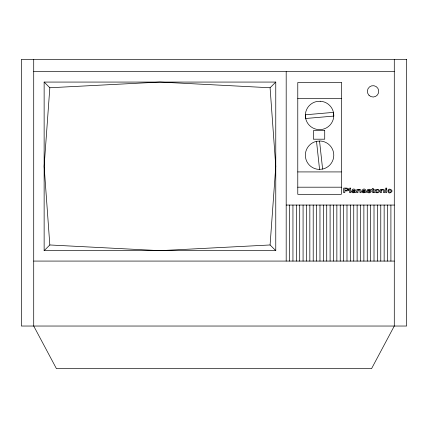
<?xml version="1.0" encoding="UTF-8"?>
<svg xmlns="http://www.w3.org/2000/svg" width="428" height="428" viewBox="0 0 428 428"><rect width="100%" height="100%" fill="white"/><g stroke="black" fill="none" stroke-linecap="round" stroke-linejoin="round"><path stroke-width="0.64" d="M44.138 82.069L49.825 87.756L44.138 166.364L49.825 244.971L44.138 250.653L44.138 82.069L275.766 82.069L275.766 250.653L44.138 250.653M275.766 250.653L270.084 244.971L275.766 166.364L270.084 87.756L275.766 82.069M348.563 190.235C349.596 187.496 344.995 188.09 343.679 188.138L343.679 192.686L344.818 192.686L344.818 190.941L347.183 190.904L348.563 190.235A1.241 1.241 0 0 0 348.686 189.085M316.511 141.326L320.208 141.01A14.21 14.21 0 0 1 322.61 169.087L318.914 169.402A14.21 14.21 0 0 1 316.511 141.326L319.561 169.349M49.825 87.756L159.954 82.069L270.084 87.756M270.084 244.971L159.954 250.653L49.825 244.971M33.716 71.653L394.284 71.653M297.776 98.499L341.357 98.499M297.776 171.922L341.357 171.922M297.776 187.196L341.357 187.196M286.188 205.06L394.284 205.06M33.716 261.075L394.284 261.075M319.561 141.069L322.61 169.087M394.284 59.332L394.284 326.034L371.547 368.669L56.453 368.669L33.716 326.034L33.716 59.332M390.903 205.06L390.903 261.075M387.527 205.06L387.527 261.075M384.151 205.06L384.151 261.075M380.77 205.06L380.77 261.075M377.394 205.06L377.394 261.075M374.013 205.06L374.013 261.075M370.637 205.06L370.637 261.075M367.261 205.06L367.261 261.075M363.88 205.06L363.88 261.075M360.504 205.06L360.504 261.075M357.129 205.06L357.129 261.075M353.747 205.06L353.747 261.075M350.372 205.06L350.372 261.075M346.99 205.06L346.99 261.075M343.614 205.06L343.614 261.075M340.239 205.06L340.239 261.075M336.857 205.06L336.857 261.075M333.482 205.06L333.482 261.075M330.1 205.06L330.1 261.075M326.725 205.06L326.725 261.075M323.349 205.06L323.349 261.075M319.967 205.06L319.967 261.075M316.592 205.06L316.592 261.075M313.21 205.06L313.21 261.075M309.835 205.06L309.835 261.075M306.459 205.06L306.459 261.075M303.078 205.06L303.078 261.075M299.702 205.06L299.702 261.075M296.32 205.06L296.32 261.075M292.945 205.06L292.945 261.075M289.569 205.06L289.569 261.075M286.188 71.653L286.188 261.075M388.704 190.733C388.223 192.183 390.662 192.814 391.048 191.45L392.085 191.45C386.698 197.03 386.457 185.212 392.085 190.497L391.048 190.497L389.972 189.877L389.122 190.102L388.704 190.733M379.55 191.038C379.406 193.403 374.933 193.403 374.784 191.038C374.939 188.678 379.395 188.678 379.55 191.038M347.632 189.54L346.883 190.251L344.818 190.289L344.818 188.785L346.937 188.818L347.632 189.54M351.607 191.535C351.452 193.124 353.886 192.958 354.817 192.375C358.081 194.317 354.705 185.608 351.741 190.401L352.875 190.166C357.503 190.064 352.592 190.642 351.607 191.535M361.928 191.535C361.772 193.124 364.212 192.958 365.138 192.375C368.401 194.317 365.025 185.608 362.061 190.401L363.195 190.166C367.823 190.064 362.917 190.642 361.928 191.535M371.167 191.707C370.653 193.237 367.401 193.247 366.967 191.626L368.117 191.899C371.29 192.766 369.626 190.77 367.342 190.818C366.298 188.967 370.616 188.668 371.012 190.316L369.803 190.102C365.239 190.096 370.985 190.476 371.167 191.707M375.902 190.615C377.245 195.997 380.669 187.314 375.902 190.615M354.737 191.578C354.609 192.386 352.442 192.525 352.672 191.541L354.737 191.038L354.737 191.578M365.057 191.578C364.929 192.386 362.762 192.525 362.998 191.541L365.057 191.038L365.057 191.578M358.022 190.406L357.942 192.686L356.904 192.686L356.904 189.39L357.888 189.39L357.904 189.888L359.376 189.304L360.932 189.936L361.045 192.686L360.007 192.686L359.766 190.053L358.83 189.893L358.022 190.406M381.535 190.406L381.455 192.686L380.417 192.686L380.417 189.39L381.401 189.39L381.418 189.888L382.889 189.304L384.446 189.936L384.558 192.686L383.52 192.686L383.279 190.053L382.343 189.893L381.535 190.406M374.254 192.119L373.542 192.113L373.312 191.691L373.312 189.93L374.254 189.93L374.254 189.39L373.312 189.39L373.312 188.406L372.274 188.406L372.274 189.39L371.488 189.39L371.488 189.93L372.274 189.93L372.408 192.386L374.254 192.68L374.254 192.119M320.214 101.238L316.517 101.554A14.21 14.21 0 0 0 318.919 129.631L322.616 129.315A14.21 14.21 0 0 0 320.214 101.238M333.444 112.387L305.367 114.79L305.688 118.486L333.765 116.084L333.444 112.387M406.6 59.332L21.4 59.332L21.4 326.034L406.6 326.034L406.6 59.332M341.357 82.518L297.776 82.518L297.776 194.317L341.357 194.317L341.357 82.518M324.724 130.668L313.355 130.668L313.355 139.196L324.724 139.196L324.724 130.668M350.687 188.138L349.649 188.138L349.649 192.686L350.687 192.686L350.687 188.138M386.725 188.138L385.687 188.138L385.687 188.823L386.725 188.823L386.725 188.138M386.725 189.39L385.687 189.39L385.687 192.686L386.725 192.686L386.725 189.39M369.048 95.364A5.687 5.687 0 0 0 378.555 92.812A5.687 5.687 0 0 0 371.595 85.851A5.687 5.687 0 0 0 369.048 95.364"/></g></svg>
